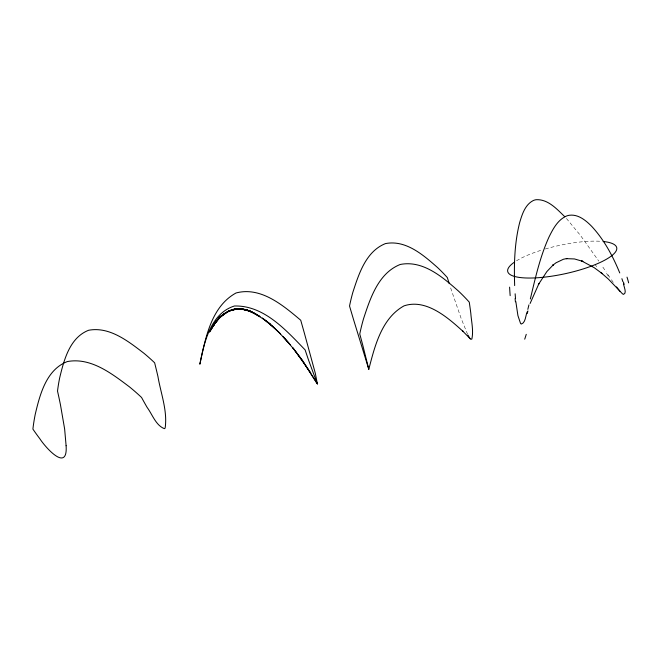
<?xml version="1.0" encoding="UTF-8"?>
<svg xmlns="http://www.w3.org/2000/svg" width="658" height="658" viewBox="0 0 658 658"><rect width="100%" height="100%" fill="white"/><g stroke="black" fill="none" stroke-linecap="round" stroke-linejoin="round"><path stroke-width="0.49" stroke-dasharray="3.29 2.47" d="M566.415 218.456L580.496 235.457L598.796 261.111M613.272 282.405L610.994 279.115M609.793 277.363L607.992 274.715M602.868 267.115L606.1 271.91M467.591 334.297L461.151 318.423L451.651 290.959A243.468 40.673 74.4 0 1 450.138 286.337M516.497 260.807A55.79 14.435 -12.3 0 1 541.847 250.032M545.309 248.987A55.79 14.435 -12.3 0 1 600.483 241.272M608.37 276.121A119.156 6.786 56.4 0 1 606.331 273.111M595.087 264.434A195.294 15.118 55.7 0 1 596.609 266.679"/><path stroke-width="0.99" d="M368.801 369.294L362.657 344.751A184.265 3.241 73.9 0 0 359.762 333.993A207.509 188.632 -35.5 0 1 363.545 318.719C370.281 298.206 378.383 273.119 400.245 264.467C422.946 259.984 442.637 277.117 458.47 291.075A204.243 190.039 -9.3 0 1 469.261 302.129A184.495 23.014 74.6 0 1 470.807 313.29C471.432 321.803 473.686 330.637 471.844 339.092L470.741 339.322L462.525 330.867L463.265 331.616C447.785 317.469 426.055 298.477 404.045 305.855C381.599 318.258 374.764 346.223 368.801 369.294L353.527 319.525A243.09 5.725 73.9 0 1 349.538 306.028A185.614 170.998 -36.6 0 1 352.869 292.275C358.824 273.917 365.914 251.381 385.456 243.592C405.813 239.619 423.415 255.074 437.595 267.584A182.899 172.232 -9 0 1 447.308 277.536A243.468 40.673 74.4 0 0 449.266 283.647M564.786 216.721C556.948 209.178 548.015 199.004 536.097 199.719A11.523 11.359 -59.4 0 0 533.235 200.558C525.092 204.704 522.139 214.311 519.697 222.462C514.466 243.032 513.939 264.483 514.663 285.588M530.34 298.946C535.349 277.98 540.037 256.71 549.011 237.012C552.975 229 557.597 220.175 566.061 216.211A13.185 10.997 -39.2 0 1 569.277 215.273C578.217 214.031 585.875 220.43 591.731 226.393C604.143 239.775 612.869 256.143 619.754 272.93M528.933 304.86L527.831 309.359M527.181 311.884C525.462 315.585 525.709 322.757 521.309 324.057A11.721 3.068 86 0 1 520.486 323.259L517.92 315.585L515.814 301.529M530.093 303.494L539.034 283.401L538.359 284.601L546.872 271.565L553.386 264.722L552.514 265.478L556.002 262.805L563.437 259.244L567.377 258.454L566.316 258.652L574.483 258.948L582.914 261.399L581.647 260.946L594.24 267.707L602.325 273.679L600.861 272.511L608.444 279.148L622.32 293.657A11.811 2.681 60.1 0 0 623.471 294.381C627.239 293.287 623.768 286.691 623.545 283.869M209.606 331.986L215.15 322.963L219.32 317.567L213.134 325.866L216.712 320.446M209.614 331.838L216.679 320.536M213.134 325.866C218.102 317.987 225.365 311.209 234.643 309.038L229.387 310.839L218.431 318.127C223.736 313.586 229.971 309.795 236.995 308.882M236.855 308.915L227.989 311.366L235.465 309.17L241.05 308.824L231.131 310L238.78 308.939L244.513 309.359L234.478 309.087L242.284 309.17L248.156 310.395L238.023 308.676L245.969 309.918L251.973 311.958L241.774 308.824L249.843 311.218L255.946 314.022L245.73 309.573L253.873 313.035L260.042 316.556L249.859 310.88L264.245 319.508L270.389 324.32L262.312 318.102L272.84 326.524L280.547 333.902M317.386 383.968L315.305 373.283L304.547 333.787A242.901 11.679 73.6 0 0 300.731 320.24C283.08 305.353 260.749 286.353 236.025 292.983C210.988 306.718 205.395 338.59 199.859 364.211C204.202 342.44 210.428 313.595 234.371 306.003C263.924 305.147 286.123 330.316 305.115 349.892A184.166 6.613 73.5 0 0 308.676 360.452L317.386 383.968L302.951 361.275L292.892 347.918L301.923 359.77L317 383.26M274.616 328.161L266.663 321.252L278.877 332.282L290.252 344.685M288.821 343.073L283.129 336.657L294.216 349.604L310.724 372.889M620.173 291.527L616.513 286.921M469.968 338.549L467.986 335.136M621.9 278.679L622.904 281.723M515.494 298.271L515.132 293.789M603.106 241.486A55.79 14.435 -12.3 0 1 602.712 261.226A55.79 14.435 -12.3 0 1 530.373 278.038A55.79 14.435 -12.3 0 1 514.564 262.065M510.164 295.656A191.708 124.856 -81.1 0 1 509.613 287.135M515.42 301.792A118.876 55.511 -86.8 0 1 515.099 298.51M527.922 310.938A102.656 16.203 -84.2 0 1 527.255 313.455M526.252 334.33A152.821 12.856 -80.3 0 1 524.722 339.174M627.016 277.133A148.585 55.502 45 0 1 628.637 282.874M623.513 282.224A102.261 29.799 51.2 0 1 624.129 284.363M66.104 445.729C67.971 473.028 45.369 447.35 39.784 438.664A183.779 55.527 71.5 0 1 32.9 429.106A204.868 188.961 -1.1 0 1 35.244 414.301C39.908 394.487 46.307 369.664 67.338 361.563C90.829 357.179 111.786 373.604 129.462 386.871A209.935 182.866 12.8 0 1 141.577 397.481A183.903 36.042 72.4 0 0 147.145 407.434C152.376 414.491 155.798 425.372 164.401 428.679L165.133 428.119C167.667 410.896 160.799 393.426 157.936 376.483A242.399 63.546 72.7 0 0 154.638 362.805A187.604 166.268 13.8 0 0 143.863 353.206C128.211 341.247 109.598 326.36 88.624 330.258C69.732 337.603 64.007 359.926 59.705 377.733A183.442 171.327 -0.2 0 0 57.517 391.107A242.103 97.845 71.9 0 1 60.47 404.859L64.64 429.024L66.104 445.729M215.15 322.963L211.514 328.276L217.346 320.183L221.581 315.585L215.15 322.963M217.346 320.183L213.62 324.69L219.723 317.584L224.008 313.767L217.346 320.183M219.723 317.584L215.923 321.285L222.289 315.207L226.607 312.172L219.723 317.584"/></g></svg>
